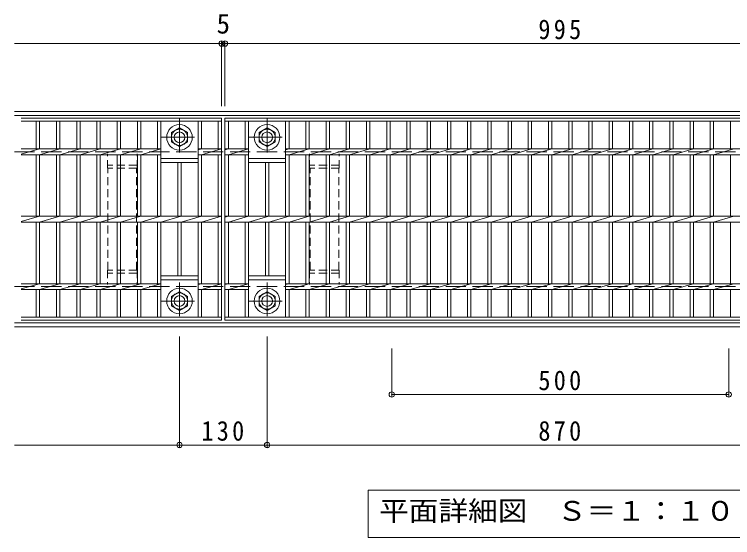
# Model space of a CAD drawing. Units: millimetres on the paper, enlarged 2 times, with parts at other scales. Extents: x -437 to 531, y -388 to 353.
# Drawn here: x -436.9 to -223.8, y 188.4 to 343.8 of the extents above; entities that cross this region are included whole.
import ezdxf
from ezdxf.enums import TextEntityAlignment as Align

# ---------------------------------------------------------------- set-up
doc = ezdxf.new("R2010")
doc.units = ezdxf.units.MM
doc.header["$LTSCALE"] = 2
doc.header["$PDMODE"] = 32
doc.header["$PDSIZE"] = 1.6
for name, pattern in [('CHAIN1', [8, 5, -1, 1, -1]), ('DASHED1', [1.8, 1.2, -0.6]), ('DASHED3', [4, 3, -1])]:
    doc.linetypes.add(name, pattern=pattern)
for name, color, linetype, lineweight in [('C-1', 2, 'Continuous', 9), ('C-2', 3, 'Continuous', 9), ('C-3', 4, 'DASHED1', 9), ('C-4', 7, 'Continuous', 9), ('C-5', 7, 'Continuous', 9)]:
    doc.layers.add(name, color=color, linetype=linetype, lineweight=lineweight)
doc.styles.add('ＭＳ ゴシック', font='')
doc.styles.get('ＭＳ ゴシック').set_extended_font_data('MS Gothic')

msp = doc.modelspace()

# ---------------------------------------------------------------- linework, layer by layer
at = {"layer": 'C-1'}
for p, q in [((-112.901, 314.961), (-436.901, 314.961)), ((-112.901, 313.761), (-436.901, 313.761)), ((-390.301, 308.647), (-390.301, 305.875)), ((-364.301, 308.647), (-364.301, 305.875)), ((-390.301, 305.875), (-387.901, 304.49)), ((-387.901, 304.49), (-385.501, 305.875)), ((-364.301, 305.875), (-361.901, 304.49)), ((-361.901, 304.49), (-359.501, 305.875)), ((-390.301, 260.047), (-390.301, 257.275)), ((-364.301, 260.047), (-364.301, 257.275)), ((-390.301, 257.275), (-387.901, 255.89)), ((-387.901, 255.89), (-385.501, 257.275)), ((-364.301, 257.275), (-361.901, 255.89)), ((-361.901, 255.89), (-359.501, 257.275)), ((-112.901, 252.161), (-436.901, 252.161)), ((-112.901, 250.961), (-436.901, 250.961))]:
    msp.add_line(p, q, dxfattribs=at)
at = {"layer": 'C-1', "linetype": 'CHAIN1'}
for p, q in [((-387.901, 312.761), (-387.901, 301.761)), ((-361.901, 312.761), (-361.901, 301.761)), ((-393.401, 307.261), (-382.401, 307.261)), ((-367.401, 307.261), (-356.401, 307.261)), ((-387.901, 264.161), (-387.901, 253.161)), ((-361.901, 264.161), (-361.901, 253.161)), ((-393.401, 258.661), (-382.401, 258.661)), ((-367.401, 258.661), (-356.401, 258.661))]:
    msp.add_line(p, q, dxfattribs=at)
at = {"layer": 'C-1', "linetype": 'DASHED3'}
for p, q in [((-436.901, 302.961), (-112.901, 302.961)), ((-436.901, 262.961), (-112.901, 262.961))]:
    msp.add_line(p, q, dxfattribs=at)
at = {"layer": 'C-1'}
for points in [[(-390.301, 308.647), (-387.901, 310.032), (-385.501, 308.647), (-385.501, 305.875)], [(-364.301, 308.647), (-361.901, 310.032), (-359.501, 308.647), (-359.501, 305.875)], [(-390.301, 260.047), (-387.901, 261.432), (-385.501, 260.047), (-385.501, 257.275)], [(-364.301, 260.047), (-361.901, 261.432), (-359.501, 260.047), (-359.501, 257.275)]]:
    msp.add_lwpolyline(points, dxfattribs=at)
for centre, radius in [((-387.901, 307.261), 3.8), ((-387.901, 307.261), 2.4), ((-361.901, 307.261), 3.8), ((-361.901, 307.261), 2.4), ((-387.901, 307.261), 1.6), ((-361.901, 307.261), 1.6), ((-387.901, 258.661), 3.8), ((-361.901, 258.661), 3.8), ((-387.901, 258.661), 2.4), ((-387.901, 258.661), 1.6), ((-361.901, 258.661), 2.4), ((-361.901, 258.661), 1.6)]:
    msp.add_circle(centre, radius, dxfattribs=at)
at = {"layer": 'C-2'}
for p, q in [((-434.901, 312.961), (-375.401, 312.961)), ((-434.901, 312.061), (-375.401, 312.061)), ((-430.401, 312.061), (-430.401, 303.809)), ((-429.401, 312.061), (-429.401, 303.809)), ((-424.401, 312.061), (-424.401, 303.809)), ((-423.401, 312.061), (-423.401, 303.809)), ((-418.401, 312.061), (-418.401, 303.809)), ((-417.401, 312.061), (-417.401, 303.809)), ((-412.401, 312.061), (-412.401, 303.809)), ((-411.401, 312.061), (-411.401, 303.809)), ((-406.401, 312.061), (-406.401, 303.809)), ((-405.401, 312.061), (-405.401, 303.809)), ((-400.401, 312.061), (-400.401, 303.809)), ((-399.401, 312.061), (-399.401, 303.809)), ((-394.401, 312.061), (-394.401, 303.809)), ((-393.401, 312.061), (-393.401, 283.809)), ((-382.401, 312.061), (-382.401, 283.809)), ((-381.401, 312.061), (-381.401, 303.809)), ((-376.401, 312.061), (-376.401, 303.809)), ((-375.401, 312.961), (-375.401, 252.961)), ((-374.401, 312.961), (-374.401, 252.961)), ((-374.401, 312.061), (-175.401, 312.061)), ((-373.401, 312.061), (-373.401, 303.809)), ((-368.401, 312.061), (-368.401, 303.809)), ((-367.401, 312.061), (-367.401, 283.809)), ((-356.401, 312.061), (-356.401, 283.809)), ((-355.401, 312.061), (-355.401, 303.809)), ((-350.401, 312.061), (-350.401, 303.809)), ((-349.401, 312.061), (-349.401, 303.809)), ((-344.401, 312.061), (-344.401, 303.809)), ((-343.401, 312.061), (-343.401, 303.809)), ((-338.401, 312.061), (-338.401, 303.809)), ((-337.401, 312.061), (-337.401, 303.809)), ((-332.401, 312.061), (-332.401, 303.809)), ((-331.401, 312.061), (-331.401, 303.809)), ((-326.401, 312.061), (-326.401, 303.809)), ((-325.401, 312.061), (-325.401, 303.809)), ((-320.401, 312.061), (-320.401, 303.809)), ((-319.401, 312.061), (-319.401, 303.809)), ((-314.401, 312.061), (-314.401, 303.809)), ((-313.401, 312.061), (-313.401, 303.809)), ((-308.401, 312.061), (-308.401, 303.809)), ((-307.401, 312.061), (-307.401, 303.809)), ((-302.401, 312.061), (-302.401, 303.809)), ((-301.401, 312.061), (-301.401, 303.809)), ((-296.401, 312.061), (-296.401, 303.809)), ((-295.401, 312.061), (-295.401, 303.809)), ((-290.401, 312.061), (-290.401, 303.809)), ((-289.401, 312.061), (-289.401, 303.809)), ((-284.401, 312.061), (-284.401, 303.809)), ((-283.401, 312.061), (-283.401, 303.809)), ((-278.401, 312.061), (-278.401, 303.809)), ((-277.401, 312.061), (-277.401, 303.809)), ((-272.401, 312.061), (-272.401, 303.809)), ((-271.401, 312.061), (-271.401, 303.809)), ((-266.401, 312.061), (-266.401, 303.809)), ((-265.401, 312.061), (-265.401, 303.809)), ((-260.401, 312.061), (-260.401, 303.809)), ((-259.401, 312.061), (-259.401, 303.809)), ((-254.401, 312.061), (-254.401, 303.809)), ((-253.401, 312.061), (-253.401, 303.809)), ((-248.401, 312.061), (-248.401, 303.809)), ((-247.401, 312.061), (-247.401, 303.809)), ((-242.401, 312.061), (-242.401, 303.809)), ((-241.401, 312.061), (-241.401, 303.809)), ((-236.401, 312.061), (-236.401, 303.809)), ((-235.401, 312.061), (-235.401, 303.809)), ((-230.401, 312.061), (-230.401, 303.809)), ((-229.401, 312.061), (-229.401, 303.809)), ((-224.401, 312.061), (-224.401, 303.809)), ((-434.901, 302.254), (-429.401, 303.809)), ((-434.901, 303.809), (-393.401, 303.809)), ((-429.401, 302.112), (-423.401, 303.809)), ((-423.401, 302.112), (-417.401, 303.809)), ((-417.401, 302.112), (-411.401, 303.809)), ((-411.401, 302.112), (-405.401, 303.809)), ((-405.401, 302.112), (-399.401, 303.809)), ((-399.401, 302.112), (-393.401, 303.809)), ((-382.401, 303.809), (-375.401, 303.809)), ((-382.401, 303.527), (-381.401, 303.809)), ((-381.401, 302.112), (-375.401, 303.809)), ((-374.401, 303.527), (-373.401, 303.809)), ((-374.401, 303.809), (-367.401, 303.809)), ((-373.401, 302.112), (-367.401, 303.809)), ((-356.401, 303.527), (-355.401, 303.809)), ((-356.401, 303.809), (-193.401, 303.809)), ((-355.401, 302.112), (-349.401, 303.809)), ((-349.401, 302.112), (-343.401, 303.809)), ((-343.401, 302.112), (-337.401, 303.809)), ((-337.401, 302.112), (-331.401, 303.809)), ((-331.401, 302.112), (-325.401, 303.809)), ((-325.401, 302.112), (-319.401, 303.809)), ((-319.401, 302.112), (-313.401, 303.809)), ((-313.401, 302.112), (-307.401, 303.809)), ((-307.401, 302.112), (-301.401, 303.809)), ((-301.401, 302.112), (-295.401, 303.809)), ((-295.401, 302.112), (-289.401, 303.809)), ((-289.401, 302.112), (-283.401, 303.809)), ((-283.401, 302.112), (-277.401, 303.809)), ((-277.401, 302.112), (-271.401, 303.809)), ((-271.401, 302.112), (-265.401, 303.809)), ((-265.401, 302.112), (-259.401, 303.809)), ((-259.401, 302.112), (-253.401, 303.809)), ((-253.401, 302.112), (-247.401, 303.809)), ((-247.401, 302.112), (-241.401, 303.809)), ((-241.401, 302.112), (-235.401, 303.809)), ((-235.401, 302.112), (-229.401, 303.809)), ((-229.401, 302.112), (-223.401, 303.809)), ((-434.901, 302.112), (-393.401, 302.112)), ((-430.401, 302.112), (-430.401, 283.809)), ((-429.401, 302.112), (-429.401, 283.809)), ((-424.401, 302.112), (-424.401, 283.809)), ((-423.401, 302.112), (-423.401, 283.809)), ((-418.401, 302.112), (-418.401, 283.809)), ((-417.401, 302.112), (-417.401, 283.809)), ((-412.401, 302.112), (-412.401, 283.809)), ((-411.401, 302.112), (-411.401, 283.809)), ((-406.401, 302.112), (-406.401, 283.809)), ((-405.401, 302.112), (-405.401, 283.809)), ((-400.401, 302.112), (-400.401, 283.809)), ((-399.401, 302.112), (-399.401, 283.809)), ((-394.401, 302.112), (-394.401, 283.809)), ((-393.401, 300.961), (-382.401, 300.961)), ((-382.401, 302.112), (-375.401, 302.112)), ((-381.401, 302.112), (-381.401, 283.809)), ((-376.401, 302.112), (-376.401, 283.809)), ((-374.401, 302.112), (-367.401, 302.112)), ((-373.401, 302.112), (-373.401, 283.809)), ((-368.401, 302.112), (-368.401, 283.809)), ((-367.401, 300.961), (-356.401, 300.961)), ((-356.401, 302.112), (-193.401, 302.112)), ((-355.401, 302.112), (-355.401, 283.809)), ((-350.401, 302.112), (-350.401, 283.809)), ((-349.401, 302.112), (-349.401, 283.809)), ((-344.401, 302.112), (-344.401, 283.809)), ((-343.401, 302.112), (-343.401, 283.809)), ((-338.401, 302.112), (-338.401, 283.809)), ((-337.401, 302.112), (-337.401, 283.809)), ((-332.401, 302.112), (-332.401, 283.809)), ((-331.401, 302.112), (-331.401, 283.809)), ((-326.401, 302.112), (-326.401, 283.809)), ((-325.401, 302.112), (-325.401, 283.809)), ((-320.401, 302.112), (-320.401, 283.809)), ((-319.401, 302.112), (-319.401, 283.809)), ((-314.401, 302.112), (-314.401, 283.809)), ((-313.401, 302.112), (-313.401, 283.809)), ((-308.401, 302.112), (-308.401, 283.809)), ((-307.401, 302.112), (-307.401, 283.809)), ((-302.401, 302.112), (-302.401, 283.809)), ((-301.401, 302.112), (-301.401, 283.809)), ((-296.401, 302.112), (-296.401, 283.809)), ((-295.401, 302.112), (-295.401, 283.809)), ((-290.401, 302.112), (-290.401, 283.809)), ((-289.401, 302.112), (-289.401, 283.809)), ((-284.401, 302.112), (-284.401, 283.809)), ((-283.401, 302.112), (-283.401, 283.809)), ((-278.401, 302.112), (-278.401, 283.809)), ((-277.401, 302.112), (-277.401, 283.809)), ((-272.401, 302.112), (-272.401, 283.809)), ((-271.401, 302.112), (-271.401, 283.809)), ((-266.401, 302.112), (-266.401, 283.809)), ((-265.401, 302.112), (-265.401, 283.809)), ((-260.401, 302.112), (-260.401, 283.809)), ((-259.401, 302.112), (-259.401, 283.809)), ((-254.401, 302.112), (-254.401, 283.809)), ((-253.401, 302.112), (-253.401, 283.809)), ((-248.401, 302.112), (-248.401, 283.809)), ((-247.401, 302.112), (-247.401, 283.809)), ((-242.401, 302.112), (-242.401, 283.809)), ((-241.401, 302.112), (-241.401, 283.809)), ((-236.401, 302.112), (-236.401, 283.809)), ((-235.401, 302.112), (-235.401, 283.809)), ((-230.401, 302.112), (-230.401, 283.809)), ((-229.401, 302.112), (-229.401, 283.809)), ((-224.401, 302.112), (-224.401, 283.809)), ((-393.401, 299.761), (-382.401, 299.761)), ((-388.401, 299.761), (-388.401, 283.809)), ((-387.401, 299.761), (-387.401, 283.809)), ((-367.401, 299.761), (-356.401, 299.761)), ((-362.401, 299.761), (-362.401, 283.809)), ((-361.401, 299.761), (-361.401, 283.809)), ((-434.901, 283.809), (-375.401, 283.809)), ((-434.901, 282.254), (-429.401, 283.809)), ((-429.401, 282.112), (-423.401, 283.809)), ((-423.401, 282.112), (-417.401, 283.809)), ((-417.401, 282.112), (-411.401, 283.809)), ((-411.401, 282.112), (-405.401, 283.809)), ((-405.401, 282.112), (-399.401, 283.809)), ((-399.401, 282.112), (-393.401, 283.809)), ((-393.401, 282.112), (-387.401, 283.809)), ((-387.401, 282.112), (-381.401, 283.809)), ((-381.401, 282.112), (-375.401, 283.809)), ((-374.401, 283.809), (-175.401, 283.809)), ((-374.401, 283.527), (-373.401, 283.809)), ((-373.401, 282.112), (-367.401, 283.809)), ((-367.401, 282.112), (-361.401, 283.809)), ((-361.401, 282.112), (-355.401, 283.809)), ((-355.401, 282.112), (-349.401, 283.809)), ((-349.401, 282.112), (-343.401, 283.809)), ((-343.401, 282.112), (-337.401, 283.809)), ((-337.401, 282.112), (-331.401, 283.809)), ((-331.401, 282.112), (-325.401, 283.809)), ((-325.401, 282.112), (-319.401, 283.809)), ((-319.401, 282.112), (-313.401, 283.809)), ((-313.401, 282.112), (-307.401, 283.809)), ((-307.401, 282.112), (-301.401, 283.809)), ((-301.401, 282.112), (-295.401, 283.809)), ((-295.401, 282.112), (-289.401, 283.809)), ((-289.401, 282.112), (-283.401, 283.809)), ((-283.401, 282.112), (-277.401, 283.809)), ((-277.401, 282.112), (-271.401, 283.809)), ((-271.401, 282.112), (-265.401, 283.809)), ((-265.401, 282.112), (-259.401, 283.809)), ((-259.401, 282.112), (-253.401, 283.809)), ((-253.401, 282.112), (-247.401, 283.809)), ((-247.401, 282.112), (-241.401, 283.809)), ((-241.401, 282.112), (-235.401, 283.809)), ((-235.401, 282.112), (-229.401, 283.809)), ((-229.401, 282.112), (-223.401, 283.809)), ((-434.901, 282.112), (-375.401, 282.112)), ((-430.401, 282.112), (-430.401, 263.809)), ((-429.401, 282.112), (-429.401, 263.809)), ((-424.401, 282.112), (-424.401, 263.809)), ((-423.401, 282.112), (-423.401, 263.809)), ((-418.401, 282.112), (-418.401, 263.809)), ((-417.401, 282.112), (-417.401, 263.809)), ((-412.401, 282.112), (-412.401, 263.809)), ((-411.401, 282.112), (-411.401, 263.809)), ((-406.401, 282.112), (-406.401, 263.809)), ((-405.401, 282.112), (-405.401, 263.809)), ((-400.401, 282.112), (-400.401, 263.809)), ((-399.401, 282.112), (-399.401, 263.809)), ((-394.401, 282.112), (-394.401, 263.809)), ((-393.401, 282.112), (-393.401, 253.861)), ((-388.401, 282.112), (-388.401, 266.161)), ((-387.401, 282.112), (-387.401, 266.161)), ((-382.401, 282.112), (-382.401, 253.861)), ((-381.401, 282.112), (-381.401, 263.809)), ((-376.401, 282.112), (-376.401, 263.809)), ((-374.401, 282.112), (-175.401, 282.112)), ((-373.401, 282.112), (-373.401, 263.809)), ((-368.401, 282.112), (-368.401, 263.809)), ((-367.401, 282.112), (-367.401, 253.861)), ((-362.401, 282.112), (-362.401, 266.161)), ((-361.401, 282.112), (-361.401, 266.161)), ((-356.401, 282.112), (-356.401, 253.861)), ((-355.401, 282.112), (-355.401, 263.809)), ((-350.401, 282.112), (-350.401, 263.809)), ((-349.401, 282.112), (-349.401, 263.809)), ((-344.401, 282.112), (-344.401, 263.809)), ((-343.401, 282.112), (-343.401, 263.809)), ((-338.401, 282.112), (-338.401, 263.809)), ((-337.401, 282.112), (-337.401, 263.809)), ((-332.401, 282.112), (-332.401, 263.809)), ((-331.401, 282.112), (-331.401, 263.809)), ((-326.401, 282.112), (-326.401, 263.809)), ((-325.401, 282.112), (-325.401, 263.809)), ((-320.401, 282.112), (-320.401, 263.809)), ((-319.401, 282.112), (-319.401, 263.809)), ((-314.401, 282.112), (-314.401, 263.809)), ((-313.401, 282.112), (-313.401, 263.809)), ((-308.401, 282.112), (-308.401, 263.809)), ((-307.401, 282.112), (-307.401, 263.809)), ((-302.401, 282.112), (-302.401, 263.809)), ((-301.401, 282.112), (-301.401, 263.809)), ((-296.401, 282.112), (-296.401, 263.809)), ((-295.401, 282.112), (-295.401, 263.809)), ((-290.401, 282.112), (-290.401, 263.809)), ((-289.401, 282.112), (-289.401, 263.809)), ((-284.401, 282.112), (-284.401, 263.809)), ((-283.401, 282.112), (-283.401, 263.809)), ((-278.401, 282.112), (-278.401, 263.809)), ((-277.401, 282.112), (-277.401, 263.809)), ((-272.401, 282.112), (-272.401, 263.809)), ((-271.401, 282.112), (-271.401, 263.809)), ((-266.401, 282.112), (-266.401, 263.809)), ((-265.401, 282.112), (-265.401, 263.809)), ((-260.401, 282.112), (-260.401, 263.809)), ((-259.401, 282.112), (-259.401, 263.809)), ((-254.401, 282.112), (-254.401, 263.809)), ((-253.401, 282.112), (-253.401, 263.809)), ((-248.401, 282.112), (-248.401, 263.809)), ((-247.401, 282.112), (-247.401, 263.809)), ((-242.401, 282.112), (-242.401, 263.809)), ((-241.401, 282.112), (-241.401, 263.809)), ((-236.401, 282.112), (-236.401, 263.809)), ((-235.401, 282.112), (-235.401, 263.809)), ((-230.401, 282.112), (-230.401, 263.809)), ((-229.401, 282.112), (-229.401, 263.809)), ((-224.401, 282.112), (-224.401, 263.809)), ((-393.401, 266.161), (-382.401, 266.161)), ((-393.401, 264.961), (-382.401, 264.961)), ((-367.401, 266.161), (-356.401, 266.161)), ((-367.401, 264.961), (-356.401, 264.961)), ((-434.901, 262.254), (-429.401, 263.809)), ((-434.901, 263.809), (-393.401, 263.809)), ((-429.401, 262.112), (-423.401, 263.809)), ((-423.401, 262.112), (-417.401, 263.809)), ((-417.401, 262.112), (-411.401, 263.809)), ((-411.401, 262.112), (-405.401, 263.809)), ((-405.401, 262.112), (-399.401, 263.809)), ((-399.401, 262.112), (-393.401, 263.809)), ((-382.401, 263.809), (-375.401, 263.809)), ((-382.401, 263.527), (-381.401, 263.809)), ((-381.401, 262.112), (-375.401, 263.809)), ((-374.401, 263.527), (-373.401, 263.809)), ((-374.401, 263.809), (-367.401, 263.809)), ((-373.401, 262.112), (-367.401, 263.809)), ((-356.401, 263.527), (-355.401, 263.809)), ((-356.401, 263.809), (-193.401, 263.809)), ((-355.401, 262.112), (-349.401, 263.809)), ((-349.401, 262.112), (-343.401, 263.809)), ((-343.401, 262.112), (-337.401, 263.809)), ((-337.401, 262.112), (-331.401, 263.809)), ((-331.401, 262.112), (-325.401, 263.809)), ((-325.401, 262.112), (-319.401, 263.809)), ((-319.401, 262.112), (-313.401, 263.809)), ((-313.401, 262.112), (-307.401, 263.809)), ((-307.401, 262.112), (-301.401, 263.809)), ((-301.401, 262.112), (-295.401, 263.809)), ((-295.401, 262.112), (-289.401, 263.809)), ((-289.401, 262.112), (-283.401, 263.809)), ((-283.401, 262.112), (-277.401, 263.809)), ((-277.401, 262.112), (-271.401, 263.809)), ((-271.401, 262.112), (-265.401, 263.809)), ((-265.401, 262.112), (-259.401, 263.809)), ((-259.401, 262.112), (-253.401, 263.809)), ((-253.401, 262.112), (-247.401, 263.809)), ((-247.401, 262.112), (-241.401, 263.809)), ((-241.401, 262.112), (-235.401, 263.809)), ((-235.401, 262.112), (-229.401, 263.809)), ((-229.401, 262.112), (-223.401, 263.809)), ((-434.901, 262.112), (-393.401, 262.112)), ((-430.401, 262.112), (-430.401, 253.861)), ((-429.401, 262.112), (-429.401, 253.861)), ((-424.401, 262.112), (-424.401, 253.861)), ((-423.401, 262.112), (-423.401, 253.861)), ((-418.401, 262.112), (-418.401, 253.861)), ((-417.401, 262.112), (-417.401, 253.861)), ((-412.401, 262.112), (-412.401, 253.861)), ((-411.401, 262.112), (-411.401, 253.861)), ((-406.401, 262.112), (-406.401, 253.861)), ((-405.401, 262.112), (-405.401, 253.861)), ((-400.401, 262.112), (-400.401, 253.861)), ((-399.401, 262.112), (-399.401, 253.861)), ((-394.401, 262.112), (-394.401, 253.861)), ((-382.401, 262.112), (-375.401, 262.112)), ((-381.401, 262.112), (-381.401, 253.861)), ((-376.401, 262.112), (-376.401, 253.861)), ((-374.401, 262.112), (-367.401, 262.112)), ((-373.401, 262.112), (-373.401, 253.861)), ((-368.401, 262.112), (-368.401, 253.861)), ((-356.401, 262.112), (-193.401, 262.112)), ((-355.401, 262.112), (-355.401, 253.861)), ((-350.401, 262.112), (-350.401, 253.861)), ((-349.401, 262.112), (-349.401, 253.861)), ((-344.401, 262.112), (-344.401, 253.861)), ((-343.401, 262.112), (-343.401, 253.861)), ((-338.401, 262.112), (-338.401, 253.861)), ((-337.401, 262.112), (-337.401, 253.861)), ((-332.401, 262.112), (-332.401, 253.861)), ((-331.401, 262.112), (-331.401, 253.861)), ((-326.401, 262.112), (-326.401, 253.861)), ((-325.401, 262.112), (-325.401, 253.861)), ((-320.401, 262.112), (-320.401, 253.861)), ((-319.401, 262.112), (-319.401, 253.861)), ((-314.401, 262.112), (-314.401, 253.861)), ((-313.401, 262.112), (-313.401, 253.861)), ((-308.401, 262.112), (-308.401, 253.861)), ((-307.401, 262.112), (-307.401, 253.861)), ((-302.401, 262.112), (-302.401, 253.861)), ((-301.401, 262.112), (-301.401, 253.861)), ((-296.401, 262.112), (-296.401, 253.861)), ((-295.401, 262.112), (-295.401, 253.861)), ((-290.401, 262.112), (-290.401, 253.861)), ((-289.401, 262.112), (-289.401, 253.861)), ((-284.401, 262.112), (-284.401, 253.861)), ((-283.401, 262.112), (-283.401, 253.861)), ((-278.401, 262.112), (-278.401, 253.861)), ((-277.401, 262.112), (-277.401, 253.861)), ((-272.401, 262.112), (-272.401, 253.861)), ((-271.401, 262.112), (-271.401, 253.861)), ((-266.401, 262.112), (-266.401, 253.861)), ((-265.401, 262.112), (-265.401, 253.861)), ((-260.401, 262.112), (-260.401, 253.861)), ((-259.401, 262.112), (-259.401, 253.861)), ((-254.401, 262.112), (-254.401, 253.861)), ((-253.401, 262.112), (-253.401, 253.861)), ((-248.401, 262.112), (-248.401, 253.861)), ((-247.401, 262.112), (-247.401, 253.861)), ((-242.401, 262.112), (-242.401, 253.861)), ((-241.401, 262.112), (-241.401, 253.861)), ((-236.401, 262.112), (-236.401, 253.861)), ((-235.401, 262.112), (-235.401, 253.861)), ((-230.401, 262.112), (-230.401, 253.861)), ((-229.401, 262.112), (-229.401, 253.861)), ((-224.401, 262.112), (-224.401, 253.861)), ((-434.901, 253.861), (-375.401, 253.861)), ((-374.401, 253.861), (-175.401, 253.861)), ((-434.901, 252.961), (-375.401, 252.961)), ((-374.401, 252.961), (-175.401, 252.961))]:
    msp.add_line(p, q, dxfattribs=at)
msp.add_lwpolyline([(-374.401, 312.961), (-175.401, 312.961), (-175.401, 252.961)], dxfattribs=at)
at = {"layer": 'C-3'}
for p, q in [((-409.301, 298.061), (-409.301, 302.361)), ((-400.501, 298.061), (-400.501, 302.361)), ((-349.301, 298.061), (-349.301, 302.361)), ((-340.501, 298.061), (-340.501, 302.361)), ((-400.501, 298.961), (-409.301, 298.961)), ((-340.501, 298.961), (-349.301, 298.961)), ((-400.501, 298.061), (-409.301, 298.061)), ((-409.144, 267.861), (-409.144, 298.061)), ((-400.659, 267.861), (-400.659, 298.061)), ((-340.501, 298.061), (-349.301, 298.061)), ((-349.144, 267.861), (-349.144, 298.061)), ((-340.659, 267.861), (-340.659, 298.061)), ((-400.501, 267.861), (-409.301, 267.861)), ((-409.301, 267.861), (-409.301, 263.561)), ((-400.501, 266.961), (-409.301, 266.961)), ((-400.501, 267.861), (-400.501, 263.561)), ((-340.501, 267.861), (-349.301, 267.861)), ((-349.301, 267.861), (-349.301, 263.561)), ((-340.501, 266.961), (-349.301, 266.961)), ((-340.501, 267.861), (-340.501, 263.561))]:
    msp.add_line(p, q, dxfattribs=at)
at = {"layer": 'C-4'}
for p, q in [((-436.901, 335.113), (-375.401, 335.113)), ((-375.401, 335.713), (-375.401, 316.499)), ((-375.401, 335.113), (-374.401, 335.113)), ((-374.401, 335.713), (-374.401, 316.499)), ((-374.401, 335.113), (-175.401, 335.113)), ((-387.901, 215.313), (-387.901, 248.134)), ((-361.901, 215.313), (-361.901, 248.134)), ((-324.901, 230.313), (-324.901, 244.544)), ((-224.901, 230.313), (-224.901, 244.544)), ((-324.901, 230.913), (-224.901, 230.913))]:
    msp.add_line(p, q, dxfattribs=at)
msp.add_lwpolyline([(-436.901, 215.913), (-387.901, 215.913), (-361.901, 215.913), (-187.901, 215.913), (-161.901, 215.913), (-112.901, 215.913)], dxfattribs=at)
for p in [(-375.401, 335.113), (-374.401, 335.113), (-324.901, 230.913), (-224.901, 230.913), (-387.901, 215.913), (-361.901, 215.913)]:
    msp.add_point(p, dxfattribs=at)
at = {"layer": 'C-5'}
msp.add_lwpolyline([(-331.928, 202.535), (-331.928, 188.414), (-217.875, 188.414), (-217.875, 202.535)], close=True, dxfattribs=at)

# ---------------------------------------------------------------- texts
at = {"layer": 'C-4', "color": 2, "style": 'ＭＳ ゴシック'}
msp.add_text('5', height=5.865, dxfattribs=at).set_placement((-376.901, 336.313), align=Align.BOTTOM_LEFT)
at = {"layer": 'C-4', "color": 2, "char_height": 5.865, "attachment_point": 7, "style": 'ＭＳ ゴシック'}
for s, insert in [('\\T1.27;\\W0.9;995', (-281.401, 336.313)), ('\\T1.27;\\W0.9;500', (-281.401, 232.113)), ('\\T1.27;\\W0.9;130', (-381.401, 217.113)), ('\\T1.27;\\W0.9;870', (-281.401, 217.113))]:
    msp.add_mtext(s, dxfattribs=dict(at, insert=insert))
at = {"layer": 'C-5', "color": 2, "style": 'ＭＳ ゴシック', "width": 1.1}
msp.add_text('平面詳細図\u3000Ｓ＝１：１０', height=5.865, dxfattribs=at).set_placement((-328.669, 191.673), align=Align.BOTTOM_LEFT)

doc.saveas('drawing.dxf')
